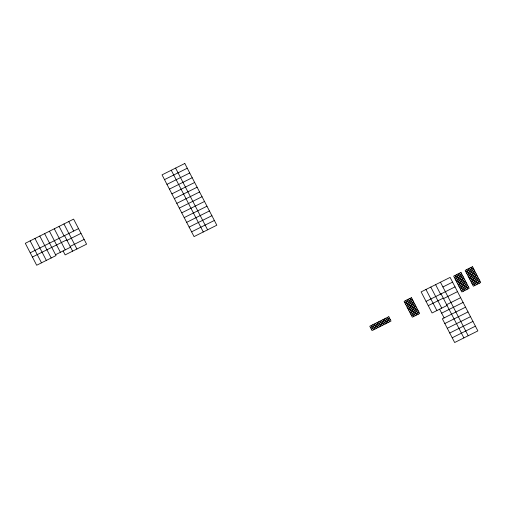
<?xml version="1.0" encoding="UTF-8"?>
<svg xmlns="http://www.w3.org/2000/svg" width="506" height="506" viewBox="0 0 506 506"><rect width="100%" height="100%" fill="white"/><g stroke="black" fill="none" stroke-linecap="round" stroke-linejoin="round"><path stroke-width="0.76" d="M164.507 179.617L187.271 168.22M30.227 252.798L78.538 228.623M166.967 184.361L189.731 172.97M32.428 257.042L66.754 239.863M67.02 240.369L80.998 233.367M169.428 189.111L192.191 177.72M171.895 193.861L194.658 182.464M70.151 246.409L84.135 239.414M55.559 254.714L70.562 247.2M174.355 198.605L197.119 187.214M176.822 203.355L199.585 191.964M179.282 208.105L202.046 196.707M181.743 212.849L204.506 201.458M184.209 217.599L206.973 206.208M186.67 222.349L209.433 210.951M189.136 227.093L211.9 215.701M191.597 231.843L214.361 220.452M454.407 277.579L461.725 273.91M465.918 271.817L473.236 268.155M404.857 302.784L412.175 299.122M455.153 279.015L462.471 275.353M466.665 273.253L473.983 269.59M405.603 304.226L412.921 300.564M455.9 280.457L463.218 276.788M467.411 274.695L474.729 271.033M442.914 286.972L452.573 282.139M406.35 305.662L413.668 302M456.646 281.893L463.964 278.23M468.158 276.131L475.476 272.468M407.096 307.104L414.414 303.442M457.392 283.335L464.71 279.666M468.904 277.573L476.222 273.91M407.842 308.54L415.16 304.878M370.518 327.686L389.55 318.16M458.139 284.77L465.457 281.108M469.65 279.008L476.968 275.346M408.589 309.982L415.907 306.32M426.052 301.393L455.039 286.883M371.265 329.121L390.297 319.596M458.885 286.213L466.203 282.544M470.397 280.45L477.715 276.788M409.335 311.418L416.653 307.756M459.631 287.648L466.949 283.986M471.143 281.886L478.461 278.224M410.081 312.86L417.399 309.198M460.378 289.09L467.696 285.422M471.889 283.328L479.207 279.666M410.828 314.296L418.146 310.633M428.253 305.637L443.256 298.129M443.522 298.629L457.5 291.633M461.124 290.526L468.442 286.864M472.636 284.764L479.954 281.102M411.574 315.738L418.892 312.075M446.653 304.675L460.637 297.68M447.064 305.466L432.061 312.974L421.125 291.899L450.112 277.389L477.873 330.911L454.673 342.524L442.358 318.786L465.558 307.174M441.649 313.157L463.098 302.424M444.818 323.536L468.025 311.924M447.285 328.28L470.485 316.667M449.745 333.03L472.946 321.418M452.206 337.78L475.412 326.168M471.029 267.446L479.239 283.271M469.562 268.18L477.772 284.005M468.101 268.914L476.31 284.739M466.633 269.647L474.843 285.473M459.518 273.208L467.727 289.034M458.056 273.942L466.266 289.767M456.589 274.676L464.799 290.501M455.128 275.403L463.338 291.235M440.448 282.228L468.214 335.75M441.055 293.885L463.894 337.913M435.615 284.644L440.543 294.138M430.789 287.06L441.719 308.141M439.6 309.204L444.116 317.907M425.957 289.476L436.893 310.557M409.968 298.42L418.177 314.245M408.5 299.147L416.71 314.979M407.039 299.881L415.249 315.712M405.572 300.615L413.781 316.44M387.343 317.452L389.582 321.772M385.876 318.185L388.115 322.505M384.415 318.919L386.654 323.233M382.947 319.653L385.186 323.966M381.486 320.387L383.725 324.7M380.019 321.114L382.258 325.434M378.558 321.848L380.797 326.168M377.09 322.581L379.329 326.901M375.629 323.315L377.868 327.629M374.162 324.049L376.401 328.362M372.701 324.782L374.94 329.096M371.24 325.51L373.479 329.83M175.582 168.087L207.599 229.813M171.262 170.25L203.279 231.976M68.778 221.546L73.705 231.04M63.946 223.962L76.931 248.996M64.553 235.619L72.617 251.159M59.113 226.378L64.041 235.878M54.287 228.794L65.217 249.875M63.098 250.938L65.147 254.897L86.596 244.164L73.61 219.123L25.3 243.304L36.679 265.245L56.008 255.574L44.623 233.633M49.455 231.217L60.391 252.292M39.791 236.049L51.176 257.99M34.965 238.471L46.343 260.413M30.132 240.888L41.511 262.829M184.804 163.476L162.04 174.867L194.057 236.593L216.821 225.202L184.804 163.476M460.979 272.475L453.661 276.137L461.87 291.962L469.188 288.3L460.979 272.475M472.49 266.713L465.172 270.381L473.382 286.206L480.7 282.544L472.49 266.713M411.429 297.686L404.111 301.348L412.32 317.173L419.638 313.511L411.429 297.686M388.804 316.718L369.772 326.243L372.011 330.563L391.043 321.038L388.804 316.718"/></g></svg>
